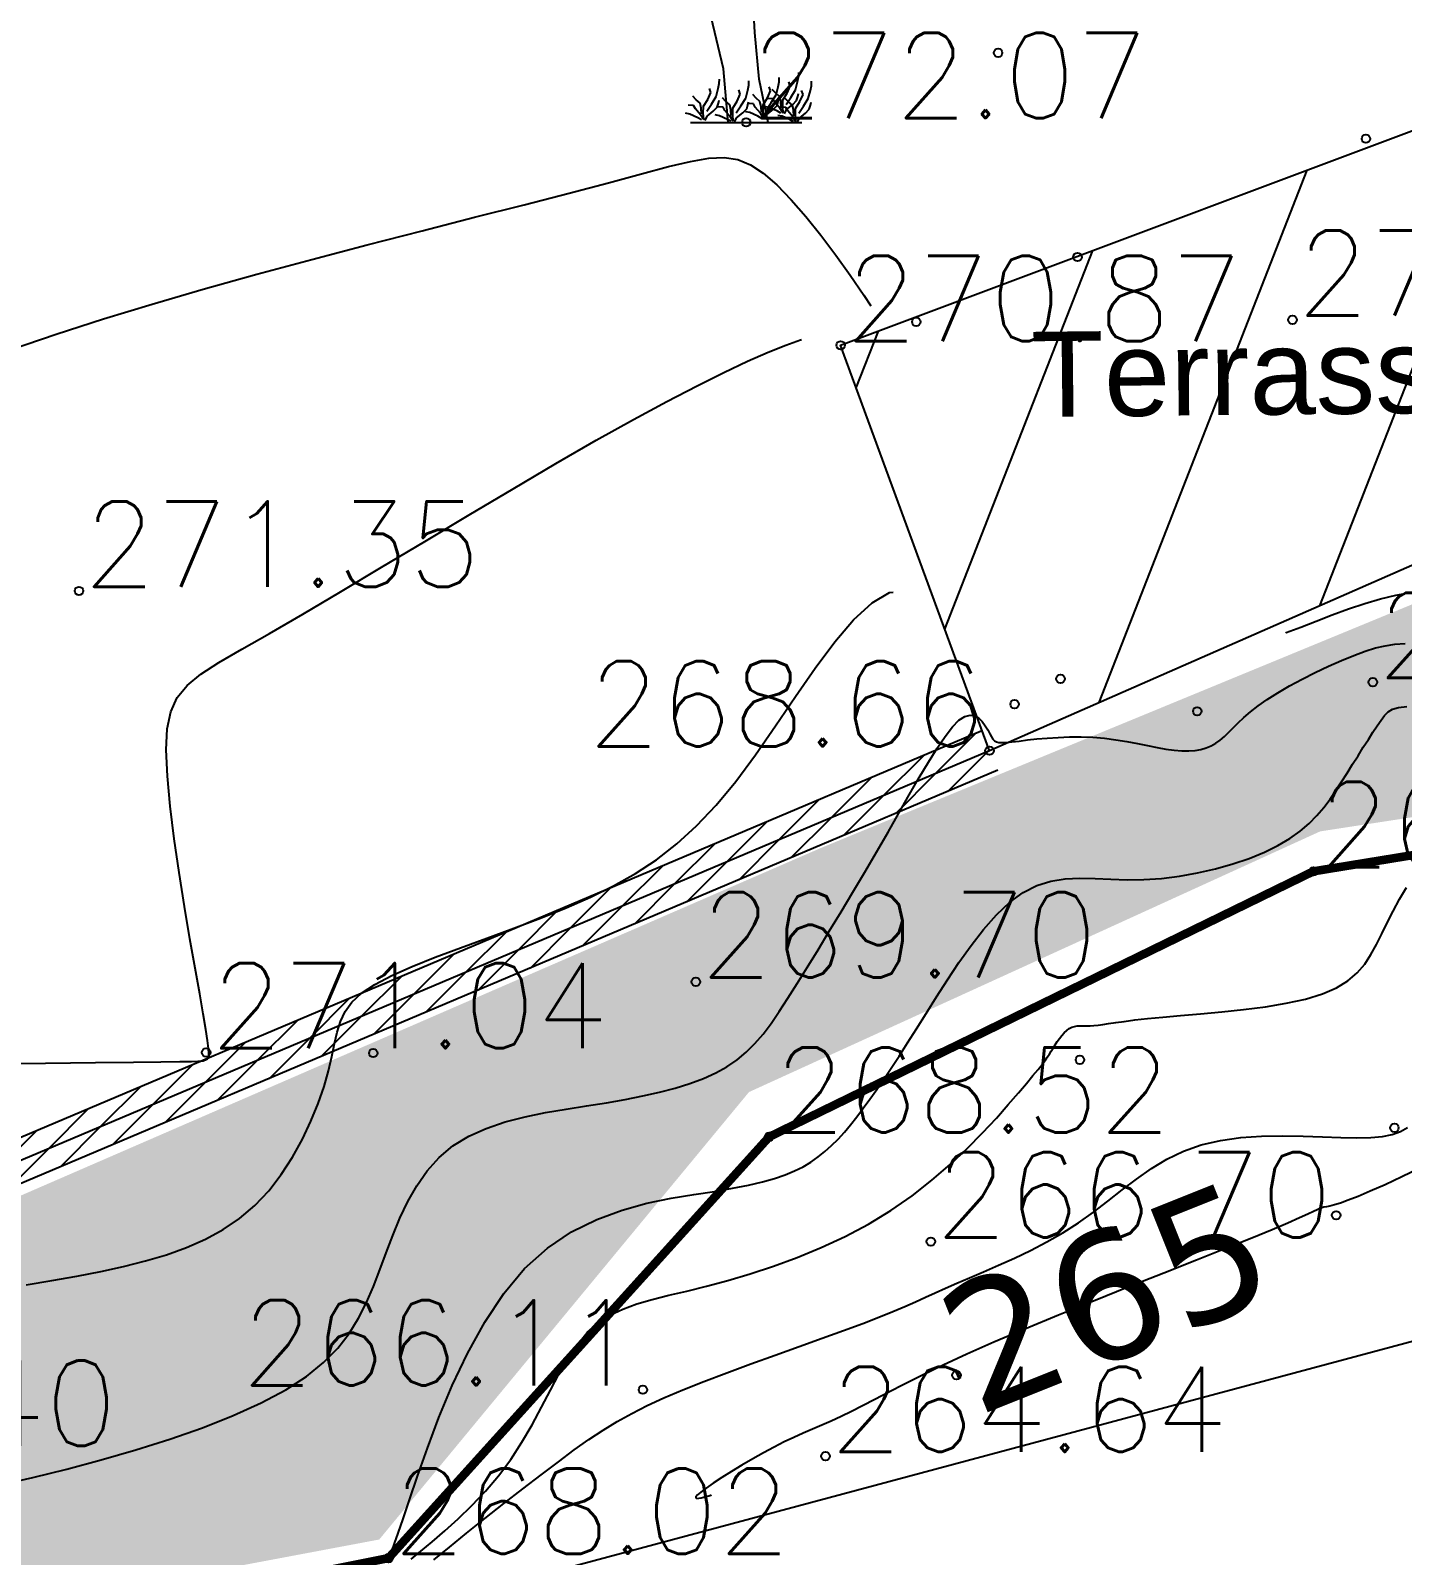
# Model space of a CAD drawing. Extents: x 524954 to 526204, y 9523489 to 9524010.
# Drawn here: x 525666.3 to 525682.41, y 9523587.4 to 9523605.3 of the extents above; entities that cross this region are included whole.
import ezdxf
from ezdxf.enums import TextEntityAlignment as Align

# ---------------------------------------------------------------- set-up
doc = ezdxf.new("R2010")
doc.units = 0
doc.header["$PDMODE"] = 33
doc.header["$PDSIZE"] = 0.1
doc.linetypes.add('ACAD_ISO12W100', pattern=[21, 12, -3, 0, -3, 0, -3])
doc.linetypes.add('CACHE2', pattern=[4.7625, 3.175, -1.5875])
for name, color, linetype in [('Arbre', 34, 'ACAD_ISO12W100'), ('Bati', 6, 'Continuous'), ('Bati_H', 1, 'Continuous'), ('Bord Fleuve', 4, 'ACAD_ISO12W100'), ('Cloture', 7, 'Continuous'), ('CN_01_00', 3, 'Continuous'), ('CN_02_00', 4, 'Continuous'), ('CN_05_00', 6, 'Continuous'), ('CN_10_00', 1, 'Continuous'), ('Cotation Courbes de niveau', 7, 'Continuous'), ('Haut_Talus', 30, 'Continuous'), ('Murs', 1, 'Continuous'), ('TopoAlt', 3, 'Continuous'), ('TOPOJIS', 7, 'Continuous'), ('Toponomie', 7, 'CACHE2')]:
    doc.layers.add(name, color=color, linetype=linetype)
doc.styles.add('Simplex 1.0', font='Simplex.shx', dxfattribs={"width": 0.99, "height": 1})
doc.styles.get("Standard").update_dxf_attribs({"font": 'arial.ttf'})
doc.styles.add('Verdana 1.0', font='verdana.ttf', dxfattribs={"width": 0.99, "height": 1})
pattern_1 = [(45, (0, 0), (-0.1767766952966, 0.1767766952966), [])]

# ---------------------------------------------------------------- blocks, each defined once
blk = doc.blocks.new('TCPOINT M')
at = {"color": 0}
blk.add_point((0, 0), dxfattribs=at)
at = {"layer": 'TopoAlt', "style": 'Simplex 1.0', "width": 0.99}
blk.add_attdef('ALT', (0.15, 0.15), '', height=1, dxfattribs=at)
blk = doc.blocks.new('v088')
at = {"linetype": 'Continuous'}
for p, q in [((0.102, 1.053), (0.043, 2.109)), ((-0.268, 0.628), (-0.412, 1.235)), ((0.151, 0.506), (0.102, 1.053)), ((-0.213, 0), (-0.268, 0.628)), ((0.615, 0.531), (0.618, 0.584)), ((-0.416, 0.349), (-0.433, 0.399)), ((-0.353, 0.303), (-0.329, 0.397)), ((-0.329, 0.397), (-0.317, 0.454)), ((-0.317, 0.454), (-0.315, 0.507)), ((-0.07, 0.329), (-0.087, 0.38)), ((-0.007, 0.284), (0.017, 0.377)), ((0.017, 0.377), (0.029, 0.435)), ((0.029, 0.435), (0.031, 0.488)), ((0.256, 0), (0.151, 0.506)), ((0.25, 0.286), (0.286, 0.368)), ((0.286, 0.368), (0.269, 0.418)), ((0.346, 0.341), (0.305, 0.385)), ((0.349, 0.322), (0.373, 0.416)), ((0.373, 0.416), (0.385, 0.474)), ((0.385, 0.474), (0.387, 0.526)), ((0.481, 0.344), (0.517, 0.426)), ((0.517, 0.426), (0.5, 0.476)), ((0.524, 0.291), (0.579, 0.38)), ((0.579, 0.38), (0.603, 0.474)), ((0.603, 0.474), (0.615, 0.531)), ((0.666, 0.325), (0.649, 0.375)), ((0.728, 0.279), (0.752, 0.373)), ((0.752, 0.373), (0.765, 0.43)), ((0.765, 0.43), (0.767, 0.483)), ((-0.618, 0.197), (-0.683, 0.202)), ((-0.587, 0.264), (-0.627, 0.308)), ((-0.596, 0.159), (-0.618, 0.197)), ((-0.541, 0.224), (-0.587, 0.264)), ((-0.529, 0.166), (-0.541, 0.224)), ((-0.505, 0.106), (-0.502, 0.188)), ((-0.502, 0.188), (-0.452, 0.267)), ((-0.464, 0.132), (-0.409, 0.214)), ((-0.452, 0.267), (-0.416, 0.349)), ((-0.409, 0.214), (-0.353, 0.303)), ((-0.341, 0.178), (-0.327, 0.226)), ((-0.272, 0.178), (-0.337, 0.183)), ((-0.327, 0.226), (-0.32, 0.26)), ((-0.24, 0.245), (-0.281, 0.288)), ((-0.195, 0.204), (-0.24, 0.245)), ((-0.183, 0.147), (-0.195, 0.204)), ((-0.156, 0.168), (-0.106, 0.248)), ((-0.118, 0.113), (-0.063, 0.195)), ((-0.106, 0.248), (-0.07, 0.329)), ((-0.063, 0.195), (-0.007, 0.284)), ((0.005, 0.159), (0.019, 0.207)), ((0.019, 0.207), (0.026, 0.24)), ((0.084, 0.216), (0.019, 0.221)), ((0.115, 0.284), (0.075, 0.327)), ((0.106, 0.178), (0.084, 0.216)), ((0.161, 0.243), (0.115, 0.284)), ((0.173, 0.185), (0.161, 0.243)), ((0.178, 0.118), (0.173, 0.185)), ((0.197, 0.125), (0.2, 0.207)), ((0.2, 0.207), (0.25, 0.286)), ((0.272, 0.173), (0.221, 0.183)), ((0.238, 0.151), (0.293, 0.233)), ((0.315, 0.274), (0.25, 0.279)), ((0.293, 0.233), (0.349, 0.322)), ((0.337, 0.236), (0.315, 0.274)), ((0.315, 0.151), (0.361, 0.197)), ((0.397, 0.163), (0.337, 0.236)), ((0.392, 0.301), (0.346, 0.341)), ((0.361, 0.197), (0.375, 0.245)), ((0.375, 0.245), (0.382, 0.279)), ((0.404, 0.243), (0.392, 0.301)), ((0.409, 0.175), (0.404, 0.243)), ((0.428, 0.183), (0.43, 0.264)), ((0.433, 0.113), (0.428, 0.183)), ((0.43, 0.264), (0.481, 0.344)), ((0.495, 0.24), (0.454, 0.284)), ((0.469, 0.209), (0.524, 0.291)), ((0.474, 0.149), (0.546, 0.209)), ((0.541, 0.2), (0.495, 0.24)), ((0.553, 0.142), (0.541, 0.2)), ((0.546, 0.209), (0.591, 0.255)), ((0.579, 0.163), (0.63, 0.243)), ((0.591, 0.255), (0.606, 0.303)), ((0.606, 0.303), (0.613, 0.337)), ((0.618, 0.108), (0.673, 0.19)), ((0.63, 0.243), (0.666, 0.325)), ((0.673, 0.19), (0.728, 0.279)), ((0.74, 0.154), (0.755, 0.202)), ((0.755, 0.202), (0.762, 0.236)), ((-0.661, 0.096), (-0.712, 0.106)), ((-0.567, 0.053), (-0.661, 0.096)), ((-0.654, 0), (0.654, 0)), ((-0.536, 0.087), (-0.596, 0.159)), ((-0.527, 0.031), (-0.567, 0.053)), ((-0.5, 0.031), (-0.536, 0.087)), ((-0.524, 0.099), (-0.529, 0.166)), ((-0.5, 0.036), (-0.505, 0.106)), ((-0.483, 0.022), (-0.459, 0.072)), ((-0.459, 0.072), (-0.387, 0.132)), ((-0.387, 0.132), (-0.341, 0.178)), ((-0.315, 0.077), (-0.365, 0.087)), ((-0.221, 0.034), (-0.315, 0.077)), ((-0.25, 0.139), (-0.272, 0.178)), ((-0.19, 0.067), (-0.25, 0.139)), ((-0.18, 0.012), (-0.221, 0.034)), ((-0.154, 0.012), (-0.19, 0.067)), ((-0.178, 0.079), (-0.183, 0.147)), ((-0.159, 0.087), (-0.156, 0.168)), ((-0.154, 0.017), (-0.159, 0.087)), ((-0.137, 0.002), (-0.113, 0.053)), ((-0.113, 0.053), (-0.041, 0.113)), ((-0.041, 0.113), (0.005, 0.159)), ((0.041, 0.115), (-0.01, 0.125)), ((0.135, 0.072), (0.041, 0.115)), ((0.166, 0.106), (0.106, 0.178)), ((0.175, 0.05), (0.135, 0.072)), ((0.202, 0.05), (0.166, 0.106)), ((0.202, 0.055), (0.197, 0.125)), ((0.219, 0.041), (0.243, 0.091)), ((0.243, 0.091), (0.315, 0.151)), ((0.365, 0.13), (0.272, 0.173)), ((0.406, 0.108), (0.365, 0.13)), ((0.421, 0.072), (0.37, 0.082)), ((0.433, 0.108), (0.397, 0.163)), ((0.464, 0.173), (0.399, 0.178)), ((0.514, 0.029), (0.421, 0.072)), ((0.45, 0.099), (0.474, 0.149)), ((0.486, 0.135), (0.464, 0.173)), ((0.546, 0.063), (0.486, 0.135)), ((0.555, 0.007), (0.514, 0.029)), ((0.582, 0.007), (0.546, 0.063)), ((0.558, 0.075), (0.553, 0.142)), ((0.577, 0.082), (0.579, 0.163)), ((0.582, 0.012), (0.577, 0.082)), ((0.599, -0.002), (0.623, 0.048)), ((0.623, 0.048), (0.695, 0.108)), ((0.695, 0.108), (0.74, 0.154))]:
    blk.add_line(p, q, dxfattribs=at)

msp = doc.modelspace()

# ---------------------------------------------------------------- hatches: boundary and pattern name
at = {"layer": 'Bati_H'}
h = msp.add_hatch(dxfattribs=at)
h.set_pattern_fill('_U', color=256, scale=2, angle=-111.3197, style=0, pattern_type=0)
h.set_pattern_definition([(248.680277278, (0, 0), (1.86313226343, -0.7271438434), [])])
h.paths.add_polyline_path([(525686.04, 9523600.562), (525677.561, 9523596.843), (525675.813, 9523601.603), (525684.321, 9523604.797)])
at = {"layer": 'Bord Fleuve', "ltscale": 0.5}
h = msp.add_hatch(dxfattribs=at)
h.set_pattern_fill('ANSI33', color=256, scale=2, angle=330, style=0)
h.paths.add_polyline_path([(526101.715, 9523771.778), (526101.498, 9523728.689), (526067.042, 9523702.1), (526048.223, 9523678.528), (526031.816, 9523676.184), (526027.837, 9523671.249), (526016.46, 9523661.911), (526012.684, 9523655.259), (526010.342, 9523652.337), (526009.349, 9523649.826), (526002.836, 9523644.901), (526001.359, 9523638.704), (525998.552, 9523634.868), (525992.641, 9523630.59), (525971.373, 9523621.771), (525946.333, 9523622.282), (525936.503, 9523619.892), (525930.695, 9523617.923), (525919.699, 9523615.395), (525895.841, 9523612.948), (525885.599, 9523613.628), (525875.196, 9523613.421), (525867.372, 9523614.558), (525859.164, 9523613.749), (525850.68, 9523611.584), (525842.877, 9523609.413), (525834.137, 9523605.724), (525821.783, 9523602.11), (525815.903, 9523600.185), (525796.184, 9523594.113), (525774.026, 9523585.199), (525767.099, 9523581.761), (525763.989, 9523580.32), (525760.33, 9523578.539), (525748.039, 9523572.413), (525744.059, 9523571.766), (525739.195, 9523569.005), (525726.381, 9523563.785), (525719.788, 9523561.814), (525707.248, 9523554.536), (525700.147, 9523552.212), (525692.212, 9523549.16), (525674.921, 9523545.702), (525662.522, 9523542.332), (525644.942, 9523541.016), (525635.899, 9523540.053), (525621.612, 9523536.522), (525609.298, 9523533.789), (525593.484, 9523529.477), (525590.482, 9523529.837), (525587.338, 9523528.188), (525575.413, 9523524.864), (525573.541, 9523524.376), (525537.559, 9523507.804), (525536.053, 9523507.312), (525509.961, 9523500.658), (525472.702, 9523501.018), (525453.195, 9523495.13), (525425.264, 9523493.316), (525409.725, 9523500.229), (525383.624, 9523517.145), (525374.857, 9523528.592), (525397.503, 9523550.219), (525408.728, 9523544.096), (525423.511, 9523536.311), (525445.736, 9523537.578), (525453.966, 9523539.782), (525464.454, 9523546.087), (525473.153, 9523547.827), (525482.046, 9523548.599), (525491.438, 9523548.246), (525499.251, 9523546.152), (525510.455, 9523545.914), (525524.182, 9523548.573), (525533.752, 9523550.446), (525539.312, 9523550.42), (525543.959, 9523554.529), (525548.966, 9523556.567), (525556.157, 9523559.482), (525565.701, 9523562.659), (525575.687, 9523565.927), (525586.045, 9523569.089), (525592.726, 9523570.833), (525599.232, 9523573.013), (525615.849, 9523577.326), (525625.16, 9523582.583), (525628.685, 9523586.517), (525632.523, 9523586.625), (525648.079, 9523583.088), (525655.429, 9523583.638), (525665.347, 9523586.334), (525670.505, 9523587.365), (525674.974, 9523592.31), (525681.363, 9523595.427), (525690.374, 9523596.897), (525696.726, 9523596.667), (525703.112, 9523600.372), (525712.502, 9523603.181), (525720.951, 9523606.622), (525729.973, 9523611.744), (525735.094, 9523612.577), (525741.896, 9523615.967), (525746.088, 9523618.007), (525749.05, 9523619.379), (525756.94, 9523623.296), (525766.831, 9523627.898), (525804.249, 9523638.101), (525817.576, 9523642.025), (525828.432, 9523644.919), (525839.805, 9523649.896), (525846.166, 9523651.166), (525855.839, 9523655.822), (525867.776, 9523655.711), (525877.503, 9523655.632), (525886.144, 9523654.198), (525894.786, 9523653.829), (525911.157, 9523655.506), (525918.652, 9523656.801), (525925.004, 9523658.249), (525933.183, 9523660.832), (525939.613, 9523663.374), (525944.509, 9523665.893), (525950.393, 9523669.022), (525957.623, 9523672.73), (525962.986, 9523676.276), (525970.165, 9523679.965), (525973.599, 9523682.924), (525976.261, 9523684.646), (525980.145, 9523686.246), (525987.591, 9523689.162), (525991.967, 9523692.966), (525998.543, 9523697.851), (526003.542, 9523703.73), (526012.581, 9523711.677), (526026.66, 9523716.709), (526030.85, 9523726.011), (526046.387, 9523740.613), (526052.355, 9523745.599), (526061.927, 9523759.011), (526073.275, 9523760.379), (526077.818, 9523761.95), (526083.981, 9523762.217)])
h.paths.add_polyline_path([(525512.661, 9523516.101), (525534.357, 9523523.257), (525535.319, 9523520.342), (525513.623, 9523513.186)], flags=24)
h.paths.add_polyline_path([(525743.331, 9523593.045), (525764.315, 9523602.078), (525765.529, 9523599.259), (525744.545, 9523590.226)], flags=24)
h.paths.add_polyline_path([(525983.194, 9523662.071), (526001.508, 9523675.73), (526003.343, 9523673.269), (525985.029, 9523659.611)], flags=24)
at = {"layer": 'Haut_Talus'}
h = msp.add_hatch(dxfattribs=at)
h.set_pattern_fill('G_CERCLE_10', color=256, scale=4, angle=285, style=0)
h.set_pattern_definition([(285, (0.414, -1.5455), (4.8989794856, -2.8284271247), [0.8, -3.2]), (15, (1.5455, 0.414), (2.8284271247, 4.8989794856), [0.8, -3.2]), (330, (1.2146, -2.9874), (3.8637055252, 1.0352800256), [0.5656854248, -5.091168824]), (330, (3.1945, 0.4419), (3.8637055252, 1.0352800256), [0.5656854248, -5.091168824]), (60, (0.5934, -0.6692), (-1.0352800256, 3.8637055252), [0.5656854248, -5.091168824]), (60, (4.0227, -2.649), (-1.0352800256, 3.8637055252), [0.5656854248, -5.091168824]), (348.4349488, (2.3182, 0.6212), (3.86370330557, 1.03527617886), [0.8944271908, -8.04984472]), (348.4349488, (1.7045, -3.2703), (3.86370330557, 1.03527617886), [0.8944271908, -8.04984752]), (78.4349488, (0.4141, -1.5455), (-1.03527617886, 3.86370330557), [0.8944271908, -8.04984752]), (78.4349488, (4.3056, -2.1592), (-1.03527617886, 3.86370330557), [0.8944271908, -8.04984752]), (131.5650512, (0.4141, -1.5455), (-1.03527618196, 3.86370330474), [0.8944271908, -8.04984472]), (131.5650512, (1.2146, -2.9874), (-1.03527618196, 3.86370330474), [0.8944271908, -8.04984472]), (221.5650512, (1.5455, 0.4141), (-3.86370330474, -1.03527618196), [0.8944271908, -8.04984472]), (221.5650512, (4.0227, -2.6491), (-3.86370330474, -1.03527618196), [0.8944271908, -8.04984472])])
h.paths.add_polyline_path([(525724.449, 9523613.021), (525724.376, 9523610.952), (525721.327, 9523610.371), (525719.185, 9523611.349), (525693.313, 9523603.008), (525675.58, 9523595.701), (525662.784, 9523590.142), (525659.042, 9523588.283), (525658.935, 9523586.351), (525654.31, 9523585.867), (525647.159, 9523586.941), (525644.577, 9523589.035), (525642.642, 9523587.156), (525643.556, 9523584.955), (525648.234, 9523583.237), (525656.394, 9523584.117), (525666.817, 9523586.91), (525670.396, 9523587.583), (525674.737, 9523592.836), (525681.442, 9523595.896), (525691.068, 9523597.379), (525696.591, 9523597.054), (525706.217, 9523602.266), (525714.086, 9523604.573), (525726.586, 9523610.455), (525729.999, 9523612.337), (525734.118, 9523613.246), (525739.865, 9523615.541), (525749.069, 9523620.146), (525757.023, 9523623.833), (525757.47, 9523626.751), (525754.212, 9523626.843)])
at = {"layer": 'Murs'}
h = msp.add_hatch(dxfattribs=at)
h.set_pattern_fill('_U', color=256, scale=0.25, angle=45, style=0, pattern_type=0)
h.set_pattern_definition(pattern_1)
h.paths.add_polyline_path([(525677.561, 9523596.843), (525659.585, 9523589.241), (525647.136, 9523587.16), (525647.095, 9523587.407), (525659.515, 9523589.482), (525677.463, 9523597.074)])
h = msp.add_hatch(dxfattribs=at)
h.set_pattern_fill('_U', color=256, scale=0.25, angle=45, style=0, pattern_type=0)
h.set_pattern_definition(pattern_1)
h.paths.add_polyline_path([(525677.561, 9523596.843), (525659.585, 9523589.241), (525647.136, 9523587.16), (525647.178, 9523586.914), (525659.655, 9523588.999), (525677.658, 9523596.613)])

# ---------------------------------------------------------------- linework, layer by layer
at = {"layer": 'Bati', "flags": 128}
msp.add_lwpolyline([(525686.04, 9523600.562), (525677.561, 9523596.843), (525675.813, 9523601.603), (525684.321, 9523604.797), (525684.321, 9523604.797)], close=True, dxfattribs=at)
at = {"layer": 'Bord Fleuve', "ltscale": 0.35, "flags": 128}
msp.add_lwpolyline([(525394.875, 9523547.688, 0.1, 0.1, 0), (525407.137, 9523541.702, 0.1, 0.1, 0), (525423.511, 9523536.311, 0.1, 0.1, 0), (525445.736, 9523537.578, 0.1, 0.1, 0), (525453.966, 9523539.782, 0.1, 0.1, 0), (525464.454, 9523546.087, 0.1, 0.1, 0), (525473.153, 9523547.827, 0.1, 0.1, 0), (525482.046, 9523548.599, 0.1, 0.1, 0), (525491.438, 9523548.246, 0.1, 0.1, 0), (525499.251, 9523546.152, 0.1, 0.1, 0), (525510.455, 9523545.914, 0.1, 0.1, 0), (525524.182, 9523548.573, 0.1, 0.1, 0), (525533.752, 9523550.446, 0.1, 0.1, 0), (525539.312, 9523550.42, 0.1, 0.1, 0), (525543.959, 9523554.529, 0.1, 0.1, 0), (525548.966, 9523556.567, 0.1, 0.1, 0), (525556.157, 9523559.482, 0.1, 0.1, 0), (525565.701, 9523562.659, 0.1, 0.1, 0), (525575.687, 9523565.927, 0.1, 0.1, 0), (525586.045, 9523569.089, 0.1, 0.1, 0), (525592.726, 9523570.833, 0.1, 0.1, 0), (525599.232, 9523573.013, 0.1, 0.1, 0), (525615.849, 9523577.326, 0.1, 0.1, 0), (525625.16, 9523582.583, 0.1, 0.1, 0), (525628.685, 9523586.517, 0.1, 0.1, 0), (525632.523, 9523586.625, 0.1, 0.1, 0), (525648.079, 9523583.088, 0.1, 0.1, 0), (525655.429, 9523583.638, 0.1, 0.1, 0), (525665.347, 9523586.334, 0.1, 0.1, 0), (525670.505, 9523587.365, 0.1, 0.1, 0), (525674.974, 9523592.31, 0.1, 0.1, 0), (525674.974, 9523592.31, 0.1, 0.1, 0), (525681.363, 9523595.427, 0.1, 0.1, 0), (525681.363, 9523595.427, 0.1, 0.1, 0), (525690.374, 9523596.897, 0.1, 0.1, 0), (525696.726, 9523596.667, 0.1, 0.1, 0), (525703.112, 9523600.372, 0.1, 0.1, 0), (525712.502, 9523603.181, 0.1, 0.1, 0), (525712.502, 9523603.181, 0.1, 0.1, 0), (525720.951, 9523606.622, 0.1, 0.1, 0), (525729.973, 9523611.744, 0.1, 0.1, 0), (525735.094, 9523612.577, 0.1, 0.1, 0), (525741.896, 9523615.967, 0.1, 0.1, 0), (525746.088, 9523618.007, 0.1, 0.1, 0), (525749.05, 9523619.379, 0.1, 0.1, 0), (525756.94, 9523623.296, 0.1, 0.1, 0), (525766.831, 9523627.898, 0.1, 0.1, 0), (525804.249, 9523638.101, 0.1, 0.1, 0), (525817.576, 9523642.025, 0.1, 0.1, 0), (525828.432, 9523644.919, 0.1, 0.1, 0), (525839.805, 9523649.896, 0.1, 0.1, 0), (525846.166, 9523651.166, 0.1, 0.1, 0), (525855.839, 9523655.822, 0.1, 0.1, 0), (525867.776, 9523655.711, 0.1, 0.1, 0), (525877.503, 9523655.632, 0.1, 0.1, 0), (525886.144, 9523654.198, 0.1, 0.1, 0), (525894.786, 9523653.829, 0.1, 0.1, 0), (525911.157, 9523655.506, 0.1, 0.1, 0), (525918.652, 9523656.801, 0.1, 0.1, 0), (525925.004, 9523658.249, 0.1, 0.1, 0), (525933.183, 9523660.832, 0.1, 0.1, 0), (525939.613, 9523663.374, 0.1, 0.1, 0), (525944.509, 9523665.893, 0.1, 0.1, 0), (525950.393, 9523669.022, 0.1, 0.1, 0), (525957.623, 9523672.73, 0.1, 0.1, 0), (525962.986, 9523676.276, 0.1, 0.1, 0), (525970.165, 9523679.965, 0.1, 0.1, 0), (525970.165, 9523679.965, 0.1, 0.1, 0), (525973.599, 9523682.924, 0.1, 0.1, 0), (525976.261, 9523684.646, 0.1, 0.1, 0), (525980.145, 9523686.246, 0.1, 0.1, 0), (525987.591, 9523689.162, 0.1, 0.1, 0), (525991.967, 9523692.966, 0.1, 0.1, 0), (525998.543, 9523697.851, 0.1, 0.1, 0), (526003.542, 9523703.73, 0.1, 0.1, 0), (526012.581, 9523711.677, 0.1, 0.1, 0), (526026.66, 9523716.709, 0.1, 0.1, 0), (526030.85, 9523726.011, 0.1, 0.1, 0), (526046.387, 9523740.613, 0.1, 0.1, 0), (526052.355, 9523745.599, 0.1, 0.1, 0), (526061.927, 9523759.011, 0.1, 0.1, 0), (526073.275, 9523760.379, 0.1, 0.1, 0), (526077.818, 9523761.95, 0.1, 0.1, 0), (526083.981, 9523762.217, 0.1, 0.1, 0), (526101.715, 9523771.778, 0, 0, 0)], format="xyseb", dxfattribs=at)
at = {"layer": 'Cloture', "flags": 128}
for points in [[(525686.04, 9523600.562), (525677.561, 9523596.843), (525675.813, 9523601.603), (525684.321, 9523604.797)], [(525677.463, 9523597.074), (525659.515, 9523589.482), (525647.095, 9523587.407)], [(525677.463, 9523597.074), (525659.515, 9523589.482), (525647.095, 9523587.407)], [(525677.561, 9523596.843), (525659.585, 9523589.241), (525647.136, 9523587.16)], [(525677.658, 9523596.613), (525659.655, 9523588.999), (525647.178, 9523586.914)]]:
    msp.add_lwpolyline(points, dxfattribs=at)
at = {"layer": 'CN_01_00', "flags": 128}
for points, elevation in [([(525665.735, 9523593.17), (525666.477, 9523593.176), (525667.066, 9523593.181), (525667.511, 9523593.186), (525667.833, 9523593.19), (525668.053, 9523593.193), (525668.191, 9523593.195), (525668.267, 9523593.198), (525668.302, 9523593.2), (525668.316, 9523593.202), (525668.327, 9523593.204), (525668.337, 9523593.207), (525668.346, 9523593.21), (525668.355, 9523593.213), (525668.364, 9523593.217), (525668.372, 9523593.221), (525668.379, 9523593.226), (525668.386, 9523593.232), (525668.392, 9523593.24), (525668.396, 9523593.257), (525668.396, 9523593.29), (525668.391, 9523593.349), (525668.379, 9523593.44), (525668.359, 9523593.572), (525668.33, 9523593.753), (525668.288, 9523593.99), (525668.236, 9523594.289), (525668.174, 9523594.635), (525668.11, 9523595.015), (525668.046, 9523595.412), (525667.988, 9523595.81), (525667.941, 9523596.193), (525667.909, 9523596.546), (525667.896, 9523596.852), (525667.908, 9523597.101), (525667.949, 9523597.301), (525668.025, 9523597.466), (525668.142, 9523597.608), (525668.303, 9523597.741), (525668.514, 9523597.878), (525668.781, 9523598.034), (525669.109, 9523598.22), (525669.499, 9523598.447), (525669.942, 9523598.71), (525670.424, 9523598.997), (525670.931, 9523599.301), (525671.45, 9523599.611), (525671.968, 9523599.919), (525672.47, 9523600.214), (525672.944, 9523600.487), (525673.379, 9523600.73), (525673.773, 9523600.943), (525674.127, 9523601.128), (525674.442, 9523601.285), (525674.721, 9523601.416), (525674.962, 9523601.522), (525675.169, 9523601.605), (525675.341, 9523601.665), (525675.353, 9523601.669)], 271), ([(525665.948, 9523588.226), (525666.33, 9523588.312), (525666.727, 9523588.409), (525667.133, 9523588.517), (525667.54, 9523588.635), (525667.939, 9523588.761), (525668.322, 9523588.896), (525668.682, 9523589.038), (525669.011, 9523589.186), (525669.299, 9523589.34), (525669.542, 9523589.498), (525669.743, 9523589.661), (525669.908, 9523589.829), (525670.043, 9523590.002), (525670.154, 9523590.181), (525670.248, 9523590.365), (525670.328, 9523590.554), (525670.403, 9523590.749), (525670.478, 9523590.95), (525670.555, 9523591.153), (525670.639, 9523591.354), (525670.732, 9523591.55), (525670.837, 9523591.736), (525670.958, 9523591.91), (525671.098, 9523592.067), (525671.26, 9523592.204), (525671.446, 9523592.318), (525671.652, 9523592.41), (525671.874, 9523592.485), (525672.108, 9523592.546), (525672.348, 9523592.596), (525672.59, 9523592.637), (525672.83, 9523592.675), (525673.062, 9523592.711), (525673.283, 9523592.749), (525673.492, 9523592.79), (525673.688, 9523592.834), (525673.872, 9523592.883), (525674.043, 9523592.936), (525674.202, 9523592.996), (525674.347, 9523593.061), (525674.478, 9523593.134), (525674.597, 9523593.215), (525674.705, 9523593.304), (525674.806, 9523593.405), (525674.902, 9523593.517), (525674.997, 9523593.642), (525675.093, 9523593.781), (525675.194, 9523593.937), (525675.302, 9523594.109), (525675.42, 9523594.3), (525675.547, 9523594.505), (525675.68, 9523594.723), (525675.817, 9523594.95), (525675.957, 9523595.183), (525676.097, 9523595.419), (525676.235, 9523595.654), (525676.369, 9523595.886), (525676.497, 9523596.111), (525676.619, 9523596.326), (525676.735, 9523596.527), (525676.843, 9523596.71), (525676.945, 9523596.873), (525677.039, 9523597.011), (525677.125, 9523597.122), (525677.202, 9523597.2), (525677.272, 9523597.245), (525677.334, 9523597.26), (525677.388, 9523597.252), (525677.435, 9523597.225), (525677.476, 9523597.185), (525677.511, 9523597.137), (525677.54, 9523597.088), (525677.564, 9523597.043), (525677.583, 9523597.007), (525677.6, 9523596.979), (525677.619, 9523596.959), (525677.641, 9523596.946), (525677.67, 9523596.939), (525677.708, 9523596.938), (525677.759, 9523596.941), (525677.824, 9523596.948), (525677.907, 9523596.957), (525678.005, 9523596.969), (525678.116, 9523596.981), (525678.237, 9523596.992), (525678.366, 9523597), (525678.5, 9523597.006), (525678.637, 9523597.006), (525678.775, 9523597.001), (525678.91, 9523596.989), (525679.043, 9523596.972), (525679.172, 9523596.951), (525679.296, 9523596.927), (525679.414, 9523596.904), (525679.527, 9523596.882), (525679.632, 9523596.863), (525679.73, 9523596.849), (525679.819, 9523596.841), (525679.9, 9523596.84), (525679.975, 9523596.846), (525680.043, 9523596.858), (525680.105, 9523596.876), (525680.163, 9523596.9), (525680.218, 9523596.93), (525680.269, 9523596.967), (525680.318, 9523597.009), (525680.368, 9523597.057), (525680.421, 9523597.11), (525680.479, 9523597.169), (525680.546, 9523597.232), (525680.623, 9523597.299), (525680.714, 9523597.37), (525680.82, 9523597.446), (525680.944, 9523597.524), (525681.082, 9523597.604), (525681.23, 9523597.683), (525681.384, 9523597.76), (525681.539, 9523597.834), (525681.692, 9523597.901), (525681.837, 9523597.96), (525681.972, 9523598.01), (525682.092, 9523598.049), (525682.205, 9523598.076), (525682.318, 9523598.093), (525682.439, 9523598.101)], 269), ([(525670.772, 9523587.352), (525670.886, 9523587.446), (525671.019, 9523587.557), (525671.166, 9523587.684), (525671.322, 9523587.827), (525671.483, 9523587.983), (525671.642, 9523588.152), (525671.797, 9523588.332), (525671.941, 9523588.524), (525672.071, 9523588.725), (525672.19, 9523588.93), (525672.301, 9523589.136), (525672.406, 9523589.338), (525672.509, 9523589.531), (525672.613, 9523589.711), (525672.722, 9523589.873), (525672.838, 9523590.012), (525672.965, 9523590.125), (525673.103, 9523590.216), (525673.255, 9523590.289), (525673.42, 9523590.349), (525673.6, 9523590.401), (525673.796, 9523590.45), (525674.009, 9523590.5), (525674.239, 9523590.556), (525674.488, 9523590.623), (525674.751, 9523590.702), (525675.024, 9523590.792), (525675.304, 9523590.895), (525675.586, 9523591.012), (525675.866, 9523591.142), (525676.139, 9523591.286), (525676.402, 9523591.444), (525676.651, 9523591.617), (525676.884, 9523591.8), (525677.101, 9523591.988), (525677.3, 9523592.175), (525677.48, 9523592.358), (525677.641, 9523592.531), (525677.781, 9523592.688), (525677.899, 9523592.825), (525677.995, 9523592.938), (525678.071, 9523593.029), (525678.131, 9523593.102), (525678.177, 9523593.161), (525678.212, 9523593.208), (525678.239, 9523593.247), (525678.263, 9523593.282), (525678.284, 9523593.316), (525678.307, 9523593.352), (525678.331, 9523593.39), (525678.356, 9523593.428), (525678.383, 9523593.465), (525678.41, 9523593.501), (525678.438, 9523593.533), (525678.468, 9523593.56), (525678.497, 9523593.582), (525678.527, 9523593.597), (525678.558, 9523593.607), (525678.591, 9523593.612), (525678.625, 9523593.614), (525678.661, 9523593.614), (525678.699, 9523593.614), (525678.741, 9523593.614), (525678.786, 9523593.616), (525678.835, 9523593.621), (525678.892, 9523593.629), (525678.959, 9523593.64), (525679.042, 9523593.652), (525679.143, 9523593.666), (525679.266, 9523593.682), (525679.415, 9523593.699), (525679.594, 9523593.716), (525679.803, 9523593.734), (525680.038, 9523593.754), (525680.287, 9523593.776), (525680.544, 9523593.804), (525680.8, 9523593.837), (525681.045, 9523593.878), (525681.271, 9523593.928), (525681.47, 9523593.988), (525681.635, 9523594.06), (525681.768, 9523594.143), (525681.877, 9523594.236), (525681.965, 9523594.338), (525682.039, 9523594.449), (525682.104, 9523594.568), (525682.165, 9523594.693), (525682.228, 9523594.824), (525682.298, 9523594.96), (525682.374, 9523595.099), (525682.455, 9523595.239)], 267)]:
    msp.add_lwpolyline(points, dxfattribs=dict(at, elevation=elevation))
at = {"layer": 'CN_02_00', "flags": 128}
for points, elevation in [([(525666.063, 9523601.55), (525666.604, 9523601.733), (525667.158, 9523601.912), (525667.731, 9523602.087), (525668.33, 9523602.262), (525668.958, 9523602.437), (525669.605, 9523602.611), (525670.256, 9523602.782), (525670.898, 9523602.947), (525671.516, 9523603.105), (525672.097, 9523603.252), (525672.625, 9523603.388), (525673.087, 9523603.509), (525673.473, 9523603.614), (525673.791, 9523603.7), (525674.051, 9523603.762), (525674.266, 9523603.799), (525674.447, 9523603.806), (525674.606, 9523603.782), (525674.754, 9523603.722), (525674.904, 9523603.623), (525675.063, 9523603.485), (525675.231, 9523603.312), (525675.405, 9523603.113), (525675.581, 9523602.894), (525675.755, 9523602.662), (525675.924, 9523602.426), (525676.084, 9523602.192), (525676.168, 9523602.067)], 272), ([(525670.519, 9523587.379), (525670.53, 9523587.406), (525670.548, 9523587.457), (525670.577, 9523587.538), (525670.619, 9523587.659), (525670.676, 9523587.826), (525670.751, 9523588.048), (525670.846, 9523588.328), (525670.961, 9523588.655), (525671.097, 9523589.014), (525671.254, 9523589.39), (525671.433, 9523589.768), (525671.634, 9523590.133), (525671.857, 9523590.47), (525672.103, 9523590.764), (525672.371, 9523591.004), (525672.655, 9523591.194), (525672.949, 9523591.339), (525673.246, 9523591.449), (525673.539, 9523591.53), (525673.822, 9523591.589), (525674.089, 9523591.633), (525674.331, 9523591.67), (525674.545, 9523591.706), (525674.732, 9523591.743), (525674.896, 9523591.781), (525675.038, 9523591.821), (525675.162, 9523591.864), (525675.273, 9523591.91), (525675.372, 9523591.96), (525675.462, 9523592.014), (525675.548, 9523592.074), (525675.629, 9523592.138), (525675.707, 9523592.208), (525675.783, 9523592.284), (525675.857, 9523592.366), (525675.93, 9523592.453), (525676.004, 9523592.546), (525676.079, 9523592.646), (525676.156, 9523592.751), (525676.236, 9523592.865), (525676.319, 9523592.986), (525676.407, 9523593.117), (525676.5, 9523593.259), (525676.599, 9523593.412), (525676.704, 9523593.578), (525676.817, 9523593.759), (525676.938, 9523593.952), (525677.067, 9523594.154), (525677.202, 9523594.358), (525677.344, 9523594.558), (525677.491, 9523594.746), (525677.642, 9523594.917), (525677.798, 9523595.064), (525677.956, 9523595.18), (525678.117, 9523595.262), (525678.281, 9523595.312), (525678.449, 9523595.339), (525678.622, 9523595.347), (525678.8, 9523595.344), (525678.984, 9523595.336), (525679.175, 9523595.329), (525679.374, 9523595.33), (525679.58, 9523595.343), (525679.792, 9523595.37), (525680.004, 9523595.408), (525680.213, 9523595.456), (525680.416, 9523595.514), (525680.608, 9523595.579), (525680.787, 9523595.652), (525680.947, 9523595.73), (525681.087, 9523595.812), (525681.208, 9523595.898), (525681.313, 9523595.988), (525681.405, 9523596.081), (525681.486, 9523596.177), (525681.559, 9523596.275), (525681.627, 9523596.376), (525681.693, 9523596.478), (525681.758, 9523596.581), (525681.823, 9523596.684), (525681.887, 9523596.785), (525681.949, 9523596.883), (525682.008, 9523596.975), (525682.062, 9523597.06), (525682.113, 9523597.136), (525682.157, 9523597.203), (525682.197, 9523597.257), (525682.239, 9523597.3), (525682.291, 9523597.332), (525682.361, 9523597.352), (525682.458, 9523597.361)], 268), ([(525671.035, 9523587.346), (525671.219, 9523587.495), (525671.422, 9523587.657), (525671.637, 9523587.829), (525671.859, 9523588.004), (525672.081, 9523588.177), (525672.296, 9523588.343), (525672.499, 9523588.496), (525672.685, 9523588.634), (525672.858, 9523588.756), (525673.025, 9523588.866), (525673.19, 9523588.968), (525673.36, 9523589.063), (525673.541, 9523589.155), (525673.739, 9523589.246), (525673.96, 9523589.34), (525674.208, 9523589.439), (525674.476, 9523589.541), (525674.757, 9523589.645), (525675.043, 9523589.748), (525675.325, 9523589.849), (525675.596, 9523589.946), (525675.848, 9523590.036), (525676.072, 9523590.119), (525676.263, 9523590.193), (525676.425, 9523590.258), (525676.566, 9523590.318), (525676.691, 9523590.374), (525676.808, 9523590.427), (525676.923, 9523590.48), (525677.044, 9523590.535), (525677.176, 9523590.593), (525677.326, 9523590.657), (525677.491, 9523590.727), (525677.667, 9523590.803), (525677.852, 9523590.887), (525678.042, 9523590.977), (525678.233, 9523591.076), (525678.422, 9523591.184), (525678.605, 9523591.3), (525678.781, 9523591.425), (525678.951, 9523591.555), (525679.118, 9523591.687), (525679.287, 9523591.815), (525679.461, 9523591.937), (525679.643, 9523592.047), (525679.837, 9523592.141), (525680.046, 9523592.216), (525680.271, 9523592.268), (525680.51, 9523592.301), (525680.755, 9523592.317), (525681.001, 9523592.322), (525681.242, 9523592.318), (525681.471, 9523592.31), (525681.684, 9523592.303), (525681.874, 9523592.299), (525682.036, 9523592.302), (525682.173, 9523592.314), (525682.289, 9523592.337), (525682.386, 9523592.373), (525682.469, 9523592.421)], 266)]:
    msp.add_lwpolyline(points, dxfattribs=dict(at, elevation=elevation))
at = {"layer": 'CN_05_00', "elevation": 265, "flags": 128}
msp.add_lwpolyline([(525682.614, 9523591.944), (525682.401, 9523591.841), (525682.204, 9523591.748), (525682.03, 9523591.671), (525681.887, 9523591.61), (525681.772, 9523591.565), (525681.681, 9523591.533), (525681.61, 9523591.512), (525681.557, 9523591.498), (525681.517, 9523591.489), (525681.486, 9523591.483), (525681.461, 9523591.477), (525681.438, 9523591.469), (525681.408, 9523591.455), (525681.364, 9523591.434), (525681.297, 9523591.402), (525681.199, 9523591.358), (525681.062, 9523591.298), (525680.879, 9523591.22), (525680.64, 9523591.122), (525680.341, 9523591.002), (525679.992, 9523590.863), (525679.606, 9523590.711), (525679.198, 9523590.549), (525678.782, 9523590.382), (525678.369, 9523590.215), (525677.975, 9523590.052), (525677.613, 9523589.898), (525677.293, 9523589.757), (525677.015, 9523589.629), (525676.772, 9523589.512), (525676.561, 9523589.407), (525676.377, 9523589.312), (525676.215, 9523589.228), (525676.071, 9523589.153), (525675.94, 9523589.086), (525675.818, 9523589.027), (525675.702, 9523588.974), (525675.591, 9523588.925), (525675.482, 9523588.877), (525675.374, 9523588.83), (525675.264, 9523588.781), (525675.151, 9523588.728), (525675.033, 9523588.668), (525674.909, 9523588.602), (525674.781, 9523588.53), (525674.654, 9523588.456), (525674.532, 9523588.382), (525674.418, 9523588.31), (525674.318, 9523588.245), (525674.234, 9523588.187), (525674.171, 9523588.14), (525674.132, 9523588.106), (525674.114, 9523588.084), (525674.113, 9523588.071), (525674.125, 9523588.066), (525674.147, 9523588.067), (525674.174, 9523588.072), (525674.203, 9523588.079), (525674.229, 9523588.087), (525674.251, 9523588.093), (525674.267, 9523588.097), (525674.278, 9523588.101), (525674.286, 9523588.103), (525674.291, 9523588.104), (525674.293, 9523588.105), (525674.294, 9523588.105), (525674.294, 9523588.105)], dxfattribs=at)
at = {"layer": 'CN_10_00', "elevation": 270, "flags": 128}
for points in [[(525666.249, 9523590.573), (525666.554, 9523590.622), (525666.846, 9523590.674), (525667.126, 9523590.729), (525667.395, 9523590.789), (525667.653, 9523590.854), (525667.9, 9523590.927), (525668.134, 9523591.011), (525668.355, 9523591.108), (525668.563, 9523591.221), (525668.757, 9523591.351), (525668.935, 9523591.503), (525669.098, 9523591.676), (525669.246, 9523591.867), (525669.378, 9523592.07), (525669.494, 9523592.281), (525669.594, 9523592.493), (525669.679, 9523592.702), (525669.748, 9523592.901), (525669.801, 9523593.087), (525669.839, 9523593.254), (525669.87, 9523593.405), (525669.901, 9523593.541), (525669.94, 9523593.665), (525669.996, 9523593.781), (525670.076, 9523593.89), (525670.189, 9523593.995), (525670.343, 9523594.099), (525670.542, 9523594.204), (525670.782, 9523594.311), (525671.054, 9523594.42), (525671.349, 9523594.531), (525671.658, 9523594.644), (525671.975, 9523594.759), (525672.289, 9523594.877), (525672.592, 9523594.999), (525672.878, 9523595.124), (525673.148, 9523595.256), (525673.405, 9523595.402), (525673.651, 9523595.564), (525673.888, 9523595.749), (525674.121, 9523595.96), (525674.351, 9523596.202), (525674.582, 9523596.48), (525674.815, 9523596.796), (525675.049, 9523597.134), (525675.283, 9523597.479), (525675.515, 9523597.814), (525675.743, 9523598.12), (525675.965, 9523598.381), (525676.181, 9523598.58), (525676.387, 9523598.699), (525676.43, 9523598.706)], [(525681.038, 9523598.228), (525681.044, 9523598.23), (525681.214, 9523598.294), (525681.395, 9523598.364), (525681.583, 9523598.437), (525681.774, 9523598.508), (525681.965, 9523598.573), (525682.152, 9523598.628), (525682.332, 9523598.671), (525682.507, 9523598.702)]]:
    msp.add_lwpolyline(points, dxfattribs=at)

# ---------------------------------------------------------------- block references
at = {"layer": 'Arbre'}
msp.add_blockref('v088', (525674.705, 9523604.22), dxfattribs=at)
at = {"layer": 'TOPOJIS'}
ref = msp.add_blockref('TCPOINT M', (525674.705, 9523604.22, 272.07), dxfattribs=at)
ref.add_attrib('ALT', '272.07', (525674.755, 9523604.27, 272.07), dxfattribs={"layer": 'TopoAlt', "height": 1, "style": 'Simplex 1.0', "width": 0.99})
for p in [(525677.661, 9523605.036, 272.52), (525681.98, 9523604.028, 272.59), (525678.594, 9523602.639, 272.57), (525676.701, 9523601.879, 272.58), (525678.395, 9523597.687, 272.57), (525677.855, 9523597.389, 270.54), (525680, 9523597.306, 269.33), (525670.326, 9523593.294, 269.77), (525678.622, 9523593.214, 266.77), (525682.314, 9523592.415, 266.27), (525681.631, 9523591.389, 264.88), (525677.174, 9523589.513, 264.69)]:
    msp.add_blockref('TCPOINT M', p, dxfattribs=at)
ref = msp.add_blockref('TCPOINT M', (525681.118, 9523601.902, 272.59), dxfattribs=at)
ref.add_attrib('ALT', '272.59', (525681.168, 9523601.952, 272.59), dxfattribs={"layer": 'TopoAlt', "height": 1, "style": 'Simplex 1.0', "width": 0.99})
ref = msp.add_blockref('TCPOINT M', (525675.813, 9523601.603, 270.87), dxfattribs=at)
ref.add_attrib('ALT', '270.87', (525675.863, 9523601.653, 270.87), dxfattribs={"layer": 'TopoAlt', "height": 1, "style": 'Simplex 1.0', "width": 0.99})
ref = msp.add_blockref('TCPOINT M', (525666.871, 9523598.719, 271.35), dxfattribs=at)
ref.add_attrib('ALT', '271.35', (525666.921, 9523598.769, 271.35), dxfattribs={"layer": 'TopoAlt', "height": 1, "style": 'Simplex 1.0', "width": 0.99})
ref = msp.add_blockref('TCPOINT M', (525682.06, 9523597.648, 268.24), dxfattribs=at)
ref.add_attrib('ALT', '268.24', (525682.11, 9523597.698, 268.24), dxfattribs={"layer": 'TopoAlt', "height": 1, "style": 'Simplex 1.0', "width": 0.99})
ref = msp.add_blockref('TCPOINT M', (525677.561, 9523596.843, 268.66), dxfattribs=at)
ref.add_attrib('ALT', '268.66', dxfattribs={"layer": 'TopoAlt', "height": 1, "style": 'Simplex 1.0', "width": 0.99}).set_placement((525677.511, 9523596.893, 268.66), align=Align.RIGHT)
ref = msp.add_blockref('TCPOINT M', (525681.363, 9523595.427, 267.79), dxfattribs=at)
ref.add_attrib('ALT', '267.79', (525681.413, 9523595.477, 267.79), dxfattribs={"layer": 'TopoAlt', "height": 1, "style": 'Simplex 1.0', "width": 0.99})
ref = msp.add_blockref('TCPOINT M', (525674.112, 9523594.131, 269.7), dxfattribs=at)
ref.add_attrib('ALT', '269.70', (525674.162, 9523594.181, 269.7), dxfattribs={"layer": 'TopoAlt', "height": 1, "style": 'Simplex 1.0', "width": 0.99})
ref = msp.add_blockref('TCPOINT M', (525668.364, 9523593.301, 271.04), dxfattribs=at)
ref.add_attrib('ALT', '271.04', (525668.414, 9523593.351, 271.04), dxfattribs={"layer": 'TopoAlt', "height": 1, "style": 'Simplex 1.0', "width": 0.99})
ref = msp.add_blockref('TCPOINT M', (525674.974, 9523592.31, 268.52), dxfattribs=at)
ref.add_attrib('ALT', '268.52', (525675.024, 9523592.36, 268.52), dxfattribs={"layer": 'TopoAlt', "height": 1, "style": 'Simplex 1.0', "width": 0.99})
ref = msp.add_blockref('TCPOINT M', (525676.871, 9523591.08, 266.7), dxfattribs=at)
ref.add_attrib('ALT', '266.70', (525676.921, 9523591.13, 266.7), dxfattribs={"layer": 'TopoAlt', "height": 1, "style": 'Simplex 1.0', "width": 0.99})
ref = msp.add_blockref('TCPOINT M', (525673.492, 9523589.342, 266.11), dxfattribs=at)
ref.add_attrib('ALT', '266.11', dxfattribs={"layer": 'TopoAlt', "height": 1, "style": 'Simplex 1.0', "width": 0.99}).set_placement((525673.442, 9523589.392, 266.11), align=Align.RIGHT)
ref = msp.add_blockref('TCPOINT M', (525662.604, 9523588.633, 269.4), dxfattribs=at)
ref.add_attrib('ALT', '269.40', (525662.654, 9523588.683, 269.4), dxfattribs={"layer": 'TopoAlt', "height": 1, "style": 'Simplex 1.0', "width": 0.99})
ref = msp.add_blockref('TCPOINT M', (525675.635, 9523588.562, 264.64), dxfattribs=at)
ref.add_attrib('ALT', '264.64', (525675.685, 9523588.612, 264.64), dxfattribs={"layer": 'TopoAlt', "height": 1, "style": 'Simplex 1.0', "width": 0.99})
ref = msp.add_blockref('TCPOINT M', (525670.505, 9523587.365, 268.02), dxfattribs=at)
ref.add_attrib('ALT', '268.02', (525670.555, 9523587.415, 268.02), dxfattribs={"layer": 'TopoAlt', "height": 1, "style": 'Simplex 1.0', "width": 0.99})

# ---------------------------------------------------------------- texts
at = {"layer": 'Cotation Courbes de niveau', "style": 'Verdana 1.0', "width": 0.99}
msp.add_text('265', height=1.5, rotation=21.8067, dxfattribs=at).set_placement((525678.927, 9523590.44, 265), align=Align.MIDDLE_CENTER)
at = {"layer": 'Toponomie', "insert": (525678.045, 9523601.76), "char_height": 1, "width": 38.52036, "attachment_point": 1, "rotation": 0.603}
msp.add_mtext('Terrasse', dxfattribs=at)

doc.saveas('drawing.dxf')
